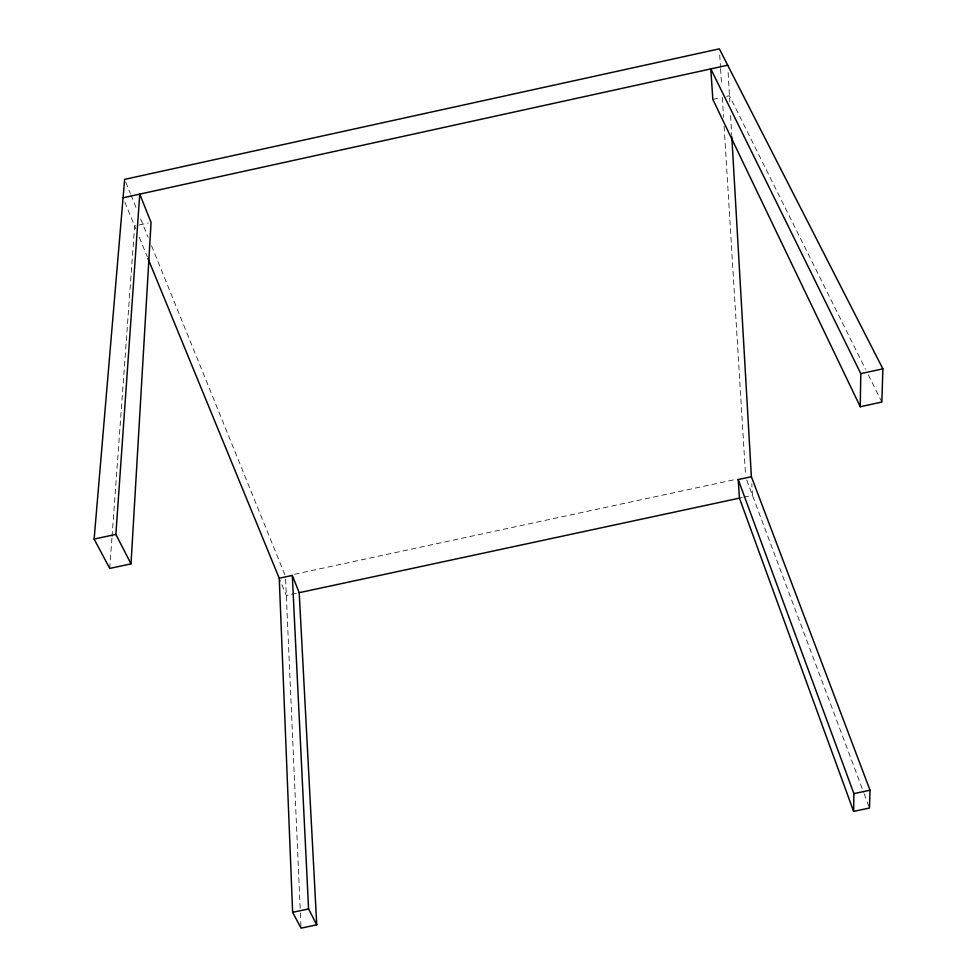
<?xml version="1.0" encoding="UTF-8"?>
<svg xmlns="http://www.w3.org/2000/svg" width="977" height="977" viewBox="0 0 977 977"><rect width="100%" height="100%" fill="white"/><g stroke="black" fill="none" stroke-linecap="round" stroke-linejoin="round"><path stroke-width="0.73" stroke-dasharray="4.88 3.66" d="M109.729 568.431L111.94 537.997M112.062 536.471L134.643 225.98L148.321 222.988M712.831 99.385L721.148 97.566M726.693 96.344L729.453 95.746L865.61 369.391M294.407 574.281L736.756 479.182M296.349 593.32L286.322 595.469L279.788 579.544M739.455 498.136L742.337 497.513M743.79 497.208L752.461 495.339L751.802 483.884M868.321 374.838L881.865 402.06M124.8 202.019L135.791 228.801M139.271 237.252L147.368 256.975M125.764 182.198L130.344 193.495M130.918 194.911L136.646 209.029M140.651 218.921L148.089 237.277M151.533 245.752L284.893 574.794M746.733 480.037L863.607 792.323M864.144 793.751L869.481 808.028M719.719 54.932L720.464 67.083M720.562 68.598L721.588 85.304M722.333 97.468L723.554 117.216M724.104 126.326L745.598 475.738M728.121 72.469L729.807 101.84M730.601 115.555L731.736 135.363M285.602 579.166L300.305 911.443M300.379 912.958L300.977 926.636"/><path stroke-width="1.47" d="M751.386 476.715L870.031 790.21L869.481 808.028L853.605 811.386L853.898 793.617L738.209 479.548L751.386 476.715L731.822 136.89M860.248 406.725L860.798 373.617L710.804 68.903L712.831 99.385L860.248 406.725L881.865 402.06L882.878 368.854L719.341 48.85L124.629 179.377L94.122 539.072L109.729 568.431L131.016 563.851L151.069 222.39L139.76 194.13L115.86 534.382L131.016 563.851M123.065 197.781L727.694 65.203M94.122 539.072L115.86 534.382M860.798 373.617L882.878 368.854M279.239 578.225L292.294 575.416L299.206 592.697L316.743 924.828L301.05 928.15L292.636 912.323L279.239 578.225L147.942 258.392M299.206 592.697L739.455 498.136L738.209 479.548M292.636 912.323L308.573 908.952L316.743 924.828M853.898 793.617L870.031 790.21M739.455 498.136L853.605 811.386M292.294 575.416L308.573 908.952"/></g></svg>
